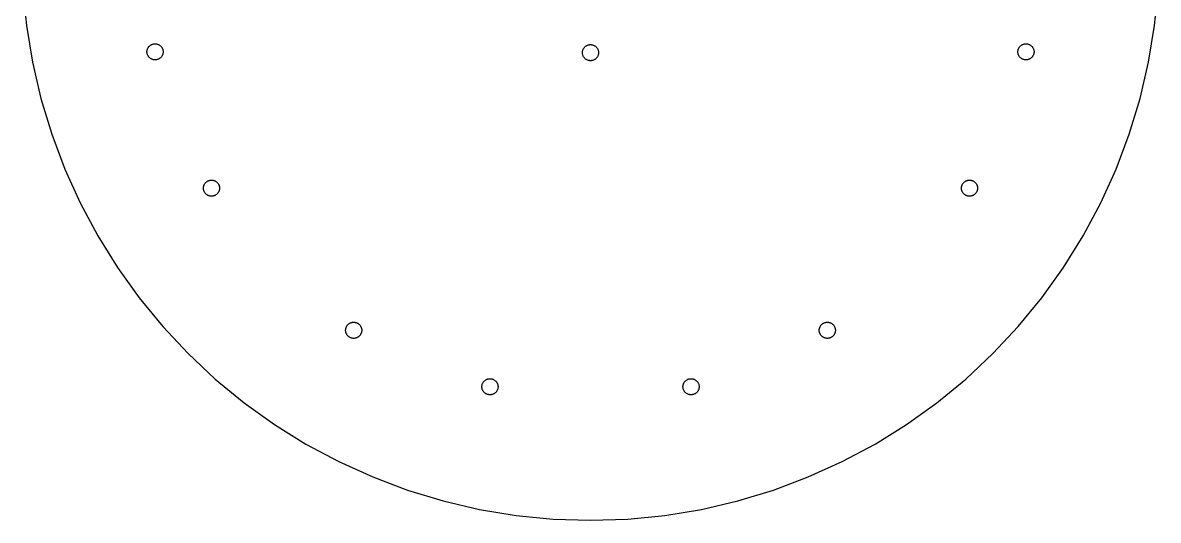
# Model space of a CAD drawing. Header units: metres. Extents: x -124 to 123, y -124 to 124.
# Drawn here: x -123.2 to 123.2, y -123.5 to -15.5 of the extents above; entities that cross this region are included whole.
import ezdxf

# ---------------------------------------------------------------- set-up
doc = ezdxf.new("R2010")
doc.units = ezdxf.units.M

msp = doc.modelspace()

# ---------------------------------------------------------------- linework, layer by layer
for p, q in [((-123.236, -8.07729), (-122.443, -16.12)), ((122.443, -16.12), (123.236, -8.07729)), ((-122.443, -16.12), (-121.127, -24.0936)), ((121.127, -24.0936), (122.443, -16.12)), ((-96.2639, -21.8203), (-96.2601, -21.7058)), ((-96.2601, -21.9347), (-96.2639, -21.8203)), ((-96.2601, -21.7058), (-96.2489, -21.5918)), ((-96.2489, -22.0487), (-96.2601, -21.9347)), ((-96.2489, -21.5918), (-96.2303, -21.4788)), ((-96.2303, -22.1617), (-96.2489, -22.0487)), ((-96.2303, -21.4788), (-96.2043, -21.3673)), ((-96.2043, -22.2732), (-96.2303, -22.1617)), ((-96.2043, -21.3673), (-96.171, -21.2577)), ((-96.171, -21.2577), (-96.1307, -21.1505)), ((-96.1307, -21.1505), (-96.0834, -21.0462)), ((-96.0834, -21.0462), (-96.0294, -20.9453)), ((-96.0294, -20.9453), (-95.969, -20.848)), ((-95.969, -20.848), (-95.9023, -20.7549)), ((-95.9023, -20.7549), (-95.8296, -20.6664)), ((-95.8296, -20.6664), (-95.7513, -20.5828)), ((-95.7513, -20.5828), (-95.6677, -20.5045)), ((-95.6677, -20.5045), (-95.5792, -20.4319)), ((-95.5792, -20.4319), (-95.4861, -20.3652)), ((-95.4861, -20.3652), (-95.3889, -20.3047)), ((-95.3889, -20.3047), (-95.2879, -20.2507)), ((-95.2879, -20.2507), (-95.1836, -20.2035)), ((-95.1836, -20.2035), (-95.0764, -20.1631)), ((-95.0764, -20.1631), (-94.9668, -20.1299)), ((-94.9668, -20.1299), (-94.8553, -20.1039)), ((-94.8553, -20.1039), (-94.7423, -20.0852)), ((-94.7423, -20.0852), (-94.6283, -20.074)), ((-94.6283, -20.074), (-94.5139, -20.0703)), ((-94.5139, -20.0703), (-94.3994, -20.074)), ((-94.3994, -20.074), (-94.2855, -20.0852)), ((-94.2855, -20.0852), (-94.1725, -20.1039)), ((-94.1725, -20.1039), (-94.061, -20.1299)), ((-94.061, -20.1299), (-93.9514, -20.1631)), ((-93.9514, -20.1631), (-93.8442, -20.2035)), ((-93.8442, -20.2035), (-93.7399, -20.2507)), ((-93.7399, -20.2507), (-93.6389, -20.3047)), ((-93.6389, -20.3047), (-93.5416, -20.3652)), ((-93.5416, -20.3652), (-93.4486, -20.4319)), ((-93.4486, -20.4319), (-93.36, -20.5045)), ((-93.36, -20.5045), (-93.2765, -20.5828)), ((-93.2765, -20.5828), (-93.1982, -20.6664)), ((-93.1982, -20.6664), (-93.1255, -20.7549)), ((-93.1255, -20.7549), (-93.0588, -20.848)), ((-93.0588, -20.848), (-92.9983, -20.9453)), ((-92.9983, -20.9453), (-92.9444, -21.0462)), ((-92.9444, -21.0462), (-92.8971, -21.1505)), ((-92.8971, -21.1505), (-92.8568, -21.2577)), ((-92.8568, -21.2577), (-92.8235, -21.3673)), ((-92.8235, -21.3673), (-92.7975, -21.4788)), ((-92.7975, -22.1617), (-92.8235, -22.2732)), ((-92.7975, -21.4788), (-92.7789, -21.5918)), ((-92.7789, -22.0487), (-92.7975, -22.1617)), ((-92.7789, -21.5918), (-92.7676, -21.7058)), ((-92.7676, -21.9347), (-92.7789, -22.0487)), ((-92.7676, -21.7058), (-92.7639, -21.8203)), ((-92.7639, -21.8203), (-92.7676, -21.9347)), ((-1.75, -22), (-1.74625, -21.8855)), ((-1.74625, -22.1144), (-1.75, -22)), ((-1.74625, -21.8855), (-1.73502, -21.7716)), ((-1.73502, -22.2284), (-1.74625, -22.1144)), ((-1.73502, -21.7716), (-1.71637, -21.6586)), ((-1.71637, -21.6586), (-1.69037, -21.5471)), ((-1.69037, -21.5471), (-1.65712, -21.4375)), ((-1.65712, -21.4375), (-1.61678, -21.3303)), ((-1.61678, -21.3303), (-1.56952, -21.226)), ((-1.56952, -21.226), (-1.51553, -21.125)), ((-1.51553, -21.125), (-1.45506, -21.0277)), ((-1.45506, -21.0277), (-1.38837, -20.9347)), ((-1.38837, -20.9347), (-1.31572, -20.8461)), ((-1.31572, -20.8461), (-1.23743, -20.7626)), ((-1.23743, -20.7626), (-1.15385, -20.6843)), ((-1.15385, -20.6843), (-1.06532, -20.6116)), ((-1.06532, -20.6116), (-0.972244, -20.5449)), ((-0.972244, -20.5449), (-0.875, -20.4845)), ((-0.875, -20.4845), (-0.774002, -20.4305)), ((-0.774002, -20.4305), (-0.669693, -20.3832)), ((-0.669693, -20.3832), (-0.562515, -20.3429)), ((-0.562515, -20.3429), (-0.452927, -20.3096)), ((-0.452927, -20.3096), (-0.3414, -20.2836)), ((-0.3414, -20.2836), (-0.228409, -20.265)), ((-0.228409, -20.265), (-0.114441, -20.2537)), ((-0.114441, -20.2537), (0, -20.25)), ((0, -20.25), (0.114441, -20.2537)), ((0.114441, -20.2537), (0.228409, -20.265)), ((0.228409, -20.265), (0.3414, -20.2836)), ((0.3414, -20.2836), (0.452927, -20.3096)), ((0.452927, -20.3096), (0.562515, -20.3429)), ((0.562515, -20.3429), (0.669693, -20.3832)), ((0.669693, -20.3832), (0.774002, -20.4305)), ((0.774002, -20.4305), (0.875, -20.4845)), ((0.875, -20.4845), (0.972244, -20.5449)), ((0.972244, -20.5449), (1.06532, -20.6116)), ((1.06532, -20.6116), (1.15385, -20.6843)), ((1.15385, -20.6843), (1.23743, -20.7626)), ((1.23743, -20.7626), (1.31572, -20.8461)), ((1.31572, -20.8461), (1.38837, -20.9347)), ((1.38837, -20.9347), (1.45506, -21.0277)), ((1.45506, -21.0277), (1.51553, -21.125)), ((1.51553, -21.125), (1.56952, -21.226)), ((1.56952, -21.226), (1.61678, -21.3303)), ((1.61678, -21.3303), (1.65712, -21.4375)), ((1.65712, -21.4375), (1.69037, -21.5471)), ((1.69037, -21.5471), (1.71637, -21.6586)), ((1.71637, -21.6586), (1.73502, -21.7716)), ((1.73502, -21.7716), (1.74625, -21.8855)), ((1.74625, -22.1144), (1.73502, -22.2284)), ((1.74625, -21.8855), (1.75, -22)), ((1.75, -22), (1.74625, -22.1144)), ((92.7639, -21.8203), (92.7676, -21.7058)), ((92.7676, -21.9347), (92.7639, -21.8203)), ((92.7676, -21.7058), (92.7789, -21.5918)), ((92.7789, -22.0487), (92.7676, -21.9347)), ((92.7789, -21.5918), (92.7975, -21.4788)), ((92.7975, -22.1617), (92.7789, -22.0487)), ((92.7975, -21.4788), (92.8235, -21.3673)), ((92.8235, -22.2732), (92.7975, -22.1617)), ((92.8235, -21.3673), (92.8568, -21.2577)), ((92.8568, -21.2577), (92.8971, -21.1505)), ((92.8971, -21.1505), (92.9444, -21.0462)), ((92.9444, -21.0462), (92.9983, -20.9453)), ((92.9983, -20.9453), (93.0588, -20.848)), ((93.0588, -20.848), (93.1255, -20.7549)), ((93.1255, -20.7549), (93.1982, -20.6664)), ((93.1982, -20.6664), (93.2765, -20.5828)), ((93.2765, -20.5828), (93.36, -20.5045)), ((93.36, -20.5045), (93.4486, -20.4319)), ((93.4486, -20.4319), (93.5416, -20.3652)), ((93.5416, -20.3652), (93.6389, -20.3047)), ((93.6389, -20.3047), (93.7399, -20.2507)), ((93.7399, -20.2507), (93.8442, -20.2035)), ((93.8442, -20.2035), (93.9514, -20.1631)), ((93.9514, -20.1631), (94.061, -20.1299)), ((94.061, -20.1299), (94.1725, -20.1039)), ((94.1725, -20.1039), (94.2855, -20.0852)), ((94.2855, -20.0852), (94.3994, -20.074)), ((94.3994, -20.074), (94.5139, -20.0703)), ((94.5139, -20.0703), (94.6283, -20.074)), ((94.6283, -20.074), (94.7423, -20.0852)), ((94.7423, -20.0852), (94.8553, -20.1039)), ((94.8553, -20.1039), (94.9668, -20.1299)), ((94.9668, -20.1299), (95.0764, -20.1631)), ((95.0764, -20.1631), (95.1836, -20.2035)), ((95.1836, -20.2035), (95.2879, -20.2507)), ((95.2879, -20.2507), (95.3889, -20.3047)), ((95.3889, -20.3047), (95.4861, -20.3652)), ((95.4861, -20.3652), (95.5792, -20.4319)), ((95.5792, -20.4319), (95.6677, -20.5045)), ((95.6677, -20.5045), (95.7513, -20.5828)), ((95.7513, -20.5828), (95.8296, -20.6664)), ((95.8296, -20.6664), (95.9023, -20.7549)), ((95.9023, -20.7549), (95.969, -20.848)), ((95.969, -20.848), (96.0294, -20.9453)), ((96.0294, -20.9453), (96.0834, -21.0462)), ((96.0834, -21.0462), (96.1307, -21.1505)), ((96.1307, -21.1505), (96.171, -21.2577)), ((96.171, -21.2577), (96.2043, -21.3673)), ((96.2043, -21.3673), (96.2303, -21.4788)), ((96.2303, -22.1617), (96.2043, -22.2732)), ((96.2303, -21.4788), (96.2489, -21.5918)), ((96.2489, -22.0487), (96.2303, -22.1617)), ((96.2489, -21.5918), (96.2601, -21.7058)), ((96.2601, -21.9347), (96.2489, -22.0487)), ((96.2601, -21.7058), (96.2639, -21.8203)), ((96.2639, -21.8203), (96.2601, -21.9347)), ((-121.127, -24.0936), (-119.292, -31.9641)), ((-96.171, -22.3828), (-96.2043, -22.2732)), ((-96.1307, -22.4899), (-96.171, -22.3828)), ((-96.0834, -22.5943), (-96.1307, -22.4899)), ((-96.0294, -22.6953), (-96.0834, -22.5943)), ((-95.969, -22.7925), (-96.0294, -22.6953)), ((-95.9023, -22.8856), (-95.969, -22.7925)), ((-95.8296, -22.9741), (-95.9023, -22.8856)), ((-95.7513, -23.0577), (-95.8296, -22.9741)), ((-95.6677, -23.136), (-95.7513, -23.0577)), ((-95.5792, -23.2086), (-95.6677, -23.136)), ((-95.4861, -23.2753), (-95.5792, -23.2086)), ((-95.3889, -23.3358), (-95.4861, -23.2753)), ((-95.2879, -23.3898), (-95.3889, -23.3358)), ((-95.1836, -23.437), (-95.2879, -23.3898)), ((-95.0764, -23.4774), (-95.1836, -23.437)), ((-94.9668, -23.5106), (-95.0764, -23.4774)), ((-94.8553, -23.5366), (-94.9668, -23.5106)), ((-94.7423, -23.5553), (-94.8553, -23.5366)), ((-94.6283, -23.5665), (-94.7423, -23.5553)), ((-94.5139, -23.5703), (-94.6283, -23.5665)), ((-94.3994, -23.5665), (-94.5139, -23.5703)), ((-94.2855, -23.5553), (-94.3994, -23.5665)), ((-94.1725, -23.5366), (-94.2855, -23.5553)), ((-94.061, -23.5106), (-94.1725, -23.5366)), ((-93.9514, -23.4774), (-94.061, -23.5106)), ((-93.8442, -23.437), (-93.9514, -23.4774)), ((-93.7399, -23.3898), (-93.8442, -23.437)), ((-93.6389, -23.3358), (-93.7399, -23.3898)), ((-93.5416, -23.2753), (-93.6389, -23.3358)), ((-93.4486, -23.2086), (-93.5416, -23.2753)), ((-93.36, -23.136), (-93.4486, -23.2086)), ((-93.2765, -23.0577), (-93.36, -23.136)), ((-93.1982, -22.9741), (-93.2765, -23.0577)), ((-93.1255, -22.8856), (-93.1982, -22.9741)), ((-93.0588, -22.7925), (-93.1255, -22.8856)), ((-92.9983, -22.6953), (-93.0588, -22.7925)), ((-92.9444, -22.5943), (-92.9983, -22.6953)), ((-92.8971, -22.4899), (-92.9444, -22.5943)), ((-92.8568, -22.3828), (-92.8971, -22.4899)), ((-92.8235, -22.2732), (-92.8568, -22.3828)), ((-1.71637, -22.3414), (-1.73502, -22.2284)), ((-1.69037, -22.4529), (-1.71637, -22.3414)), ((-1.65712, -22.5625), (-1.69037, -22.4529)), ((-1.61678, -22.6697), (-1.65712, -22.5625)), ((-1.56952, -22.774), (-1.61678, -22.6697)), ((-1.51553, -22.875), (-1.56952, -22.774)), ((-1.45506, -22.9722), (-1.51553, -22.875)), ((-1.38837, -23.0653), (-1.45506, -22.9722)), ((-1.31572, -23.1539), (-1.38837, -23.0653)), ((-1.23743, -23.2374), (-1.31572, -23.1539)), ((-1.15385, -23.3157), (-1.23743, -23.2374)), ((-1.06532, -23.3884), (-1.15385, -23.3157)), ((-0.972244, -23.4551), (-1.06532, -23.3884)), ((-0.875, -23.5155), (-0.972244, -23.4551)), ((-0.774002, -23.5695), (-0.875, -23.5155)), ((-0.669693, -23.6168), (-0.774002, -23.5695)), ((-0.562515, -23.6571), (-0.669693, -23.6168)), ((-0.452927, -23.6904), (-0.562515, -23.6571)), ((-0.3414, -23.7164), (-0.452927, -23.6904)), ((-0.228409, -23.735), (-0.3414, -23.7164)), ((-0.114441, -23.7462), (-0.228409, -23.735)), ((0, -23.75), (-0.114441, -23.7462)), ((0.114441, -23.7462), (0, -23.75)), ((0.228409, -23.735), (0.114441, -23.7462)), ((0.3414, -23.7164), (0.228409, -23.735)), ((0.452927, -23.6904), (0.3414, -23.7164)), ((0.562515, -23.6571), (0.452927, -23.6904)), ((0.669693, -23.6168), (0.562515, -23.6571)), ((0.774002, -23.5695), (0.669693, -23.6168)), ((0.875, -23.5155), (0.774002, -23.5695)), ((0.972244, -23.4551), (0.875, -23.5155)), ((1.06532, -23.3884), (0.972244, -23.4551)), ((1.15385, -23.3157), (1.06532, -23.3884)), ((1.23743, -23.2374), (1.15385, -23.3157)), ((1.31572, -23.1539), (1.23743, -23.2374)), ((1.38837, -23.0653), (1.31572, -23.1539)), ((1.45506, -22.9722), (1.38837, -23.0653)), ((1.51553, -22.875), (1.45506, -22.9722)), ((1.56952, -22.774), (1.51553, -22.875)), ((1.61678, -22.6697), (1.56952, -22.774)), ((1.65712, -22.5625), (1.61678, -22.6697)), ((1.69037, -22.4529), (1.65712, -22.5625)), ((1.71637, -22.3414), (1.69037, -22.4529)), ((1.73502, -22.2284), (1.71637, -22.3414)), ((92.8568, -22.3828), (92.8235, -22.2732)), ((92.8971, -22.4899), (92.8568, -22.3828)), ((92.9444, -22.5943), (92.8971, -22.4899)), ((92.9983, -22.6953), (92.9444, -22.5943)), ((93.0588, -22.7925), (92.9983, -22.6953)), ((93.1255, -22.8856), (93.0588, -22.7925)), ((93.1982, -22.9741), (93.1255, -22.8856)), ((93.2765, -23.0577), (93.1982, -22.9741)), ((93.36, -23.136), (93.2765, -23.0577)), ((93.4486, -23.2086), (93.36, -23.136)), ((93.5416, -23.2753), (93.4486, -23.2086)), ((93.6389, -23.3358), (93.5416, -23.2753)), ((93.7399, -23.3898), (93.6389, -23.3358)), ((93.8442, -23.437), (93.7399, -23.3898)), ((93.9514, -23.4774), (93.8442, -23.437)), ((94.061, -23.5106), (93.9514, -23.4774)), ((94.1725, -23.5366), (94.061, -23.5106)), ((94.2855, -23.5553), (94.1725, -23.5366)), ((94.3994, -23.5665), (94.2855, -23.5553)), ((94.5139, -23.5703), (94.3994, -23.5665)), ((94.6283, -23.5665), (94.5139, -23.5703)), ((94.7423, -23.5553), (94.6283, -23.5665)), ((94.8553, -23.5366), (94.7423, -23.5553)), ((94.9668, -23.5106), (94.8553, -23.5366)), ((95.0764, -23.4774), (94.9668, -23.5106)), ((95.1836, -23.437), (95.0764, -23.4774)), ((95.2879, -23.3898), (95.1836, -23.437)), ((95.3889, -23.3358), (95.2879, -23.3898)), ((95.4861, -23.2753), (95.3889, -23.3358)), ((95.5792, -23.2086), (95.4861, -23.2753)), ((95.6677, -23.136), (95.5792, -23.2086)), ((95.7513, -23.0577), (95.6677, -23.136)), ((95.8296, -22.9741), (95.7513, -23.0577)), ((95.9023, -22.8856), (95.8296, -22.9741)), ((95.969, -22.7925), (95.9023, -22.8856)), ((96.0294, -22.6953), (95.969, -22.7925)), ((96.0834, -22.5943), (96.0294, -22.6953)), ((96.1307, -22.4899), (96.0834, -22.5943)), ((96.171, -22.3828), (96.1307, -22.4899)), ((96.2043, -22.2732), (96.171, -22.3828)), ((119.292, -31.9641), (121.127, -24.0936)), ((-119.292, -31.9641), (-116.946, -39.6978)), ((116.946, -39.6978), (119.292, -31.9641)), ((-116.946, -39.6978), (-114.099, -47.2614)), ((114.099, -47.2614), (116.946, -39.6978)), ((-114.099, -47.2614), (-110.764, -54.6227)), ((110.764, -54.6227), (114.099, -47.2614)), ((-84.0107, -51.4022), (-84.0069, -51.2877)), ((-84.0069, -51.5166), (-84.0107, -51.4022)), ((-84.0069, -51.2877), (-83.9957, -51.1737)), ((-83.9957, -51.6306), (-84.0069, -51.5166)), ((-83.9957, -51.1737), (-83.977, -51.0608)), ((-83.977, -51.7436), (-83.9957, -51.6306)), ((-83.977, -51.0608), (-83.951, -50.9492)), ((-83.951, -51.8551), (-83.977, -51.7436)), ((-83.951, -50.9492), (-83.9178, -50.8396)), ((-83.9178, -50.8396), (-83.8774, -50.7325)), ((-83.8774, -50.7325), (-83.8302, -50.6282)), ((-83.8302, -50.6282), (-83.7762, -50.5272)), ((-83.7762, -50.5272), (-83.7157, -50.4299)), ((-83.7157, -50.4299), (-83.649, -50.3368)), ((-83.649, -50.3368), (-83.5764, -50.2483)), ((-83.5764, -50.2483), (-83.4981, -50.1647)), ((-83.4981, -50.1647), (-83.4145, -50.0864)), ((-83.4145, -50.0864), (-83.326, -50.0138)), ((-83.326, -50.0138), (-83.2329, -49.9471)), ((-83.2329, -49.9471), (-83.1357, -49.8866)), ((-83.1357, -49.8866), (-83.0347, -49.8326)), ((-83.0347, -49.8326), (-82.9304, -49.7854)), ((-82.9304, -49.7854), (-82.8232, -49.745)), ((-82.8232, -49.745), (-82.7136, -49.7118)), ((-82.7136, -49.7118), (-82.6021, -49.6858)), ((-82.6021, -49.6858), (-82.4891, -49.6671)), ((-82.4891, -49.6671), (-82.3751, -49.6559)), ((-82.3751, -49.6559), (-82.2607, -49.6522)), ((-82.2607, -49.6522), (-82.1462, -49.6559)), ((-82.1462, -49.6559), (-82.0322, -49.6671)), ((-82.0322, -49.6671), (-81.9193, -49.6858)), ((-81.9193, -49.6858), (-81.8077, -49.7118)), ((-81.8077, -49.7118), (-81.6981, -49.745)), ((-81.6981, -49.745), (-81.591, -49.7854)), ((-81.591, -49.7854), (-81.4866, -49.8326)), ((-81.4866, -49.8326), (-81.3857, -49.8866)), ((-81.3857, -49.8866), (-81.2884, -49.9471)), ((-81.2884, -49.9471), (-81.1953, -50.0138)), ((-81.1953, -50.0138), (-81.1068, -50.0864)), ((-81.1068, -50.0864), (-81.0232, -50.1647)), ((-81.0232, -50.1647), (-80.9449, -50.2483)), ((-80.9449, -50.2483), (-80.8723, -50.3368)), ((-80.8723, -50.3368), (-80.8056, -50.4299)), ((-80.8056, -50.4299), (-80.7451, -50.5272)), ((-80.7451, -50.5272), (-80.6911, -50.6282)), ((-80.6911, -50.6282), (-80.6439, -50.7325)), ((-80.6439, -50.7325), (-80.6035, -50.8396)), ((-80.6035, -50.8396), (-80.5703, -50.9492)), ((-80.5703, -50.9492), (-80.5443, -51.0608)), ((-80.5443, -51.7436), (-80.5703, -51.8551)), ((-80.5443, -51.0608), (-80.5256, -51.1737)), ((-80.5256, -51.6306), (-80.5443, -51.7436)), ((-80.5256, -51.1737), (-80.5144, -51.2877)), ((-80.5144, -51.5166), (-80.5256, -51.6306)), ((-80.5144, -51.2877), (-80.5107, -51.4022)), ((-80.5107, -51.4022), (-80.5144, -51.5166)), ((80.5107, -51.4022), (80.5144, -51.2877)), ((80.5144, -51.5166), (80.5107, -51.4022)), ((80.5144, -51.2877), (80.5256, -51.1737)), ((80.5256, -51.6306), (80.5144, -51.5166)), ((80.5256, -51.1737), (80.5443, -51.0608)), ((80.5443, -51.7436), (80.5256, -51.6306)), ((80.5443, -51.0608), (80.5703, -50.9492)), ((80.5703, -51.8551), (80.5443, -51.7436)), ((80.5703, -50.9492), (80.6035, -50.8396)), ((80.6035, -50.8396), (80.6439, -50.7325)), ((80.6439, -50.7325), (80.6911, -50.6282)), ((80.6911, -50.6282), (80.7451, -50.5272)), ((80.7451, -50.5272), (80.8056, -50.4299)), ((80.8056, -50.4299), (80.8723, -50.3368)), ((80.8723, -50.3368), (80.9449, -50.2483)), ((80.9449, -50.2483), (81.0232, -50.1647)), ((81.0232, -50.1647), (81.1068, -50.0864)), ((81.1068, -50.0864), (81.1953, -50.0138)), ((81.1953, -50.0138), (81.2884, -49.9471)), ((81.2884, -49.9471), (81.3857, -49.8866)), ((81.3857, -49.8866), (81.4866, -49.8326)), ((81.4866, -49.8326), (81.591, -49.7854)), ((81.591, -49.7854), (81.6981, -49.745)), ((81.6981, -49.745), (81.8077, -49.7118)), ((81.8077, -49.7118), (81.9193, -49.6858)), ((81.9193, -49.6858), (82.0322, -49.6671)), ((82.0322, -49.6671), (82.1462, -49.6559)), ((82.1462, -49.6559), (82.2607, -49.6522)), ((82.2607, -49.6522), (82.3751, -49.6559)), ((82.3751, -49.6559), (82.4891, -49.6671)), ((82.4891, -49.6671), (82.6021, -49.6858)), ((82.6021, -49.6858), (82.7136, -49.7118)), ((82.7136, -49.7118), (82.8232, -49.745)), ((82.8232, -49.745), (82.9304, -49.7854)), ((82.9304, -49.7854), (83.0347, -49.8326)), ((83.0347, -49.8326), (83.1357, -49.8866)), ((83.1357, -49.8866), (83.2329, -49.9471)), ((83.2329, -49.9471), (83.326, -50.0138)), ((83.326, -50.0138), (83.4145, -50.0864)), ((83.4145, -50.0864), (83.4981, -50.1647)), ((83.4981, -50.1647), (83.5764, -50.2483)), ((83.5764, -50.2483), (83.649, -50.3368)), ((83.649, -50.3368), (83.7157, -50.4299)), ((83.7157, -50.4299), (83.7762, -50.5272)), ((83.7762, -50.5272), (83.8302, -50.6282)), ((83.8302, -50.6282), (83.8774, -50.7325)), ((83.8774, -50.7325), (83.9178, -50.8396)), ((83.9178, -50.8396), (83.951, -50.9492)), ((83.951, -50.9492), (83.977, -51.0608)), ((83.977, -51.7436), (83.951, -51.8551)), ((83.977, -51.0608), (83.9957, -51.1737)), ((83.9957, -51.6306), (83.977, -51.7436)), ((83.9957, -51.1737), (84.0069, -51.2877)), ((84.0069, -51.5166), (83.9957, -51.6306)), ((84.0069, -51.2877), (84.0107, -51.4022)), ((84.0107, -51.4022), (84.0069, -51.5166)), ((-83.9178, -51.9647), (-83.951, -51.8551)), ((-83.8774, -52.0719), (-83.9178, -51.9647)), ((-83.8302, -52.1762), (-83.8774, -52.0719)), ((-83.7762, -52.2772), (-83.8302, -52.1762)), ((-83.7157, -52.3744), (-83.7762, -52.2772)), ((-83.649, -52.4675), (-83.7157, -52.3744)), ((-83.5764, -52.556), (-83.649, -52.4675)), ((-83.4981, -52.6396), (-83.5764, -52.556)), ((-83.4145, -52.7179), (-83.4981, -52.6396)), ((-83.326, -52.7905), (-83.4145, -52.7179)), ((-83.2329, -52.8572), (-83.326, -52.7905)), ((-83.1357, -52.9177), (-83.2329, -52.8572)), ((-83.0347, -52.9717), (-83.1357, -52.9177)), ((-82.9304, -53.019), (-83.0347, -52.9717)), ((-82.8232, -53.0593), (-82.9304, -53.019)), ((-82.7136, -53.0925), (-82.8232, -53.0593)), ((-82.6021, -53.1185), (-82.7136, -53.0925)), ((-82.4891, -53.1372), (-82.6021, -53.1185)), ((-82.3751, -53.1484), (-82.4891, -53.1372)), ((-82.2607, -53.1522), (-82.3751, -53.1484)), ((-82.1462, -53.1484), (-82.2607, -53.1522)), ((-82.0322, -53.1372), (-82.1462, -53.1484)), ((-81.9193, -53.1185), (-82.0322, -53.1372)), ((-81.8077, -53.0925), (-81.9193, -53.1185)), ((-81.6981, -53.0593), (-81.8077, -53.0925)), ((-81.591, -53.019), (-81.6981, -53.0593)), ((-81.4866, -52.9717), (-81.591, -53.019)), ((-81.3857, -52.9177), (-81.4866, -52.9717)), ((-81.2884, -52.8572), (-81.3857, -52.9177)), ((-81.1953, -52.7905), (-81.2884, -52.8572)), ((-81.1068, -52.7179), (-81.1953, -52.7905)), ((-81.0232, -52.6396), (-81.1068, -52.7179)), ((-80.9449, -52.556), (-81.0232, -52.6396)), ((-80.8723, -52.4675), (-80.9449, -52.556)), ((-80.8056, -52.3744), (-80.8723, -52.4675)), ((-80.7451, -52.2772), (-80.8056, -52.3744)), ((-80.6911, -52.1762), (-80.7451, -52.2772)), ((-80.6439, -52.0719), (-80.6911, -52.1762)), ((-80.6035, -51.9647), (-80.6439, -52.0719)), ((-80.5703, -51.8551), (-80.6035, -51.9647)), ((80.6035, -51.9647), (80.5703, -51.8551)), ((80.6439, -52.0719), (80.6035, -51.9647)), ((80.6911, -52.1762), (80.6439, -52.0719)), ((80.7451, -52.2772), (80.6911, -52.1762)), ((80.8056, -52.3744), (80.7451, -52.2772)), ((80.8723, -52.4675), (80.8056, -52.3744)), ((80.9449, -52.556), (80.8723, -52.4675)), ((81.0232, -52.6396), (80.9449, -52.556)), ((81.1068, -52.7179), (81.0232, -52.6396)), ((81.1953, -52.7905), (81.1068, -52.7179)), ((81.2884, -52.8572), (81.1953, -52.7905)), ((81.3857, -52.9177), (81.2884, -52.8572)), ((81.4866, -52.9717), (81.3857, -52.9177)), ((81.591, -53.019), (81.4866, -52.9717)), ((81.6981, -53.0593), (81.591, -53.019)), ((81.8077, -53.0925), (81.6981, -53.0593)), ((81.9193, -53.1185), (81.8077, -53.0925)), ((82.0322, -53.1372), (81.9193, -53.1185)), ((82.1462, -53.1484), (82.0322, -53.1372)), ((82.2607, -53.1522), (82.1462, -53.1484)), ((82.3751, -53.1484), (82.2607, -53.1522)), ((82.4891, -53.1372), (82.3751, -53.1484)), ((82.6021, -53.1185), (82.4891, -53.1372)), ((82.7136, -53.0925), (82.6021, -53.1185)), ((82.8232, -53.0593), (82.7136, -53.0925)), ((82.9304, -53.019), (82.8232, -53.0593)), ((83.0347, -52.9717), (82.9304, -53.019)), ((83.1357, -52.9177), (83.0347, -52.9717)), ((83.2329, -52.8572), (83.1357, -52.9177)), ((83.326, -52.7905), (83.2329, -52.8572)), ((83.4145, -52.7179), (83.326, -52.7905)), ((83.4981, -52.6396), (83.4145, -52.7179)), ((83.5764, -52.556), (83.4981, -52.6396)), ((83.649, -52.4675), (83.5764, -52.556)), ((83.7157, -52.3744), (83.649, -52.4675)), ((83.7762, -52.2772), (83.7157, -52.3744)), ((83.8302, -52.1762), (83.7762, -52.2772)), ((83.8774, -52.0719), (83.8302, -52.1762)), ((83.9178, -51.9647), (83.8774, -52.0719)), ((83.951, -51.8551), (83.9178, -51.9647)), ((-110.764, -54.6227), (-106.954, -61.75)), ((106.954, -61.75), (110.764, -54.6227)), ((-106.954, -61.75), (-102.686, -68.6129)), ((102.686, -68.6129), (106.954, -61.75)), ((-102.686, -68.6129), (-97.9791, -75.182)), ((97.9791, -75.182), (102.686, -68.6129)), ((-97.9791, -75.182), (-92.8522, -81.4292)), ((92.8522, -81.4292), (97.9791, -75.182)), ((-52.9177, -81.3857), (-52.8572, -81.2884)), ((-52.8572, -81.2884), (-52.7905, -81.1953)), ((-52.7905, -81.1953), (-52.7179, -81.1068)), ((-52.7179, -81.1068), (-52.6396, -81.0232)), ((-52.6396, -81.0232), (-52.556, -80.9449)), ((-52.556, -80.9449), (-52.4675, -80.8723)), ((-52.4675, -80.8723), (-52.3744, -80.8056)), ((-52.3744, -80.8056), (-52.2772, -80.7451)), ((-52.2772, -80.7451), (-52.1762, -80.6911)), ((-52.1762, -80.6911), (-52.0719, -80.6439)), ((-52.0719, -80.6439), (-51.9647, -80.6035)), ((-51.9647, -80.6035), (-51.8551, -80.5703)), ((-51.8551, -80.5703), (-51.7436, -80.5443)), ((-51.7436, -80.5443), (-51.6306, -80.5256)), ((-51.6306, -80.5256), (-51.5166, -80.5144)), ((-51.5166, -80.5144), (-51.4022, -80.5107)), ((-51.4022, -80.5107), (-51.2877, -80.5144)), ((-51.2877, -80.5144), (-51.1737, -80.5256)), ((-51.1737, -80.5256), (-51.0608, -80.5443)), ((-51.0608, -80.5443), (-50.9492, -80.5703)), ((-50.9492, -80.5703), (-50.8396, -80.6035)), ((-50.8396, -80.6035), (-50.7325, -80.6439)), ((-50.7325, -80.6439), (-50.6282, -80.6911)), ((-50.6282, -80.6911), (-50.5272, -80.7451)), ((-50.5272, -80.7451), (-50.4299, -80.8056)), ((-50.4299, -80.8056), (-50.3368, -80.8723)), ((-50.3368, -80.8723), (-50.2483, -80.9449)), ((-50.2483, -80.9449), (-50.1647, -81.0232)), ((-50.1647, -81.0232), (-50.0864, -81.1068)), ((-50.0864, -81.1068), (-50.0138, -81.1953)), ((-50.0138, -81.1953), (-49.9471, -81.2884)), ((-49.9471, -81.2884), (-49.8866, -81.3857)), ((49.8866, -81.3857), (49.9471, -81.2884)), ((49.9471, -81.2884), (50.0138, -81.1953)), ((50.0138, -81.1953), (50.0864, -81.1068)), ((50.0864, -81.1068), (50.1647, -81.0232)), ((50.1647, -81.0232), (50.2483, -80.9449)), ((50.2483, -80.9449), (50.3368, -80.8723)), ((50.3368, -80.8723), (50.4299, -80.8056)), ((50.4299, -80.8056), (50.5272, -80.7451)), ((50.5272, -80.7451), (50.6282, -80.6911)), ((50.6282, -80.6911), (50.7325, -80.6439)), ((50.7325, -80.6439), (50.8396, -80.6035)), ((50.8396, -80.6035), (50.9492, -80.5703)), ((50.9492, -80.5703), (51.0608, -80.5443)), ((51.0608, -80.5443), (51.1737, -80.5256)), ((51.1737, -80.5256), (51.2877, -80.5144)), ((51.2877, -80.5144), (51.4022, -80.5107)), ((51.4022, -80.5107), (51.5166, -80.5144)), ((51.5166, -80.5144), (51.6306, -80.5256)), ((51.6306, -80.5256), (51.7436, -80.5443)), ((51.7436, -80.5443), (51.8551, -80.5703)), ((51.8551, -80.5703), (51.9647, -80.6035)), ((51.9647, -80.6035), (52.0719, -80.6439)), ((52.0719, -80.6439), (52.1762, -80.6911)), ((52.1762, -80.6911), (52.2772, -80.7451)), ((52.2772, -80.7451), (52.3744, -80.8056)), ((52.3744, -80.8056), (52.4675, -80.8723)), ((52.4675, -80.8723), (52.556, -80.9449)), ((52.556, -80.9449), (52.6396, -81.0232)), ((52.6396, -81.0232), (52.7179, -81.1068)), ((52.7179, -81.1068), (52.7905, -81.1953)), ((52.7905, -81.1953), (52.8572, -81.2884)), ((52.8572, -81.2884), (52.9177, -81.3857)), ((-92.8522, -81.4292), (-87.3277, -87.3277)), ((-53.1522, -82.2607), (-53.1484, -82.1462)), ((-53.1484, -82.3751), (-53.1522, -82.2607)), ((-53.1484, -82.1462), (-53.1372, -82.0322)), ((-53.1372, -82.4891), (-53.1484, -82.3751)), ((-53.1372, -82.0322), (-53.1185, -81.9193)), ((-53.1185, -82.6021), (-53.1372, -82.4891)), ((-53.1185, -81.9193), (-53.0925, -81.8077)), ((-53.0925, -82.7136), (-53.1185, -82.6021)), ((-53.0925, -81.8077), (-53.0593, -81.6981)), ((-53.0593, -82.8232), (-53.0925, -82.7136)), ((-53.0593, -81.6981), (-53.019, -81.591)), ((-53.019, -82.9304), (-53.0593, -82.8232)), ((-53.019, -81.591), (-52.9717, -81.4866)), ((-52.9717, -83.0347), (-53.019, -82.9304)), ((-52.9717, -81.4866), (-52.9177, -81.3857)), ((-52.9177, -83.1357), (-52.9717, -83.0347)), ((-52.8572, -83.2329), (-52.9177, -83.1357)), ((-52.7905, -83.326), (-52.8572, -83.2329)), ((-52.7179, -83.4145), (-52.7905, -83.326)), ((-52.6396, -83.4981), (-52.7179, -83.4145)), ((-52.556, -83.5764), (-52.6396, -83.4981)), ((-52.4675, -83.649), (-52.556, -83.5764)), ((-52.3744, -83.7157), (-52.4675, -83.649)), ((-52.2772, -83.7762), (-52.3744, -83.7157)), ((-52.1762, -83.8302), (-52.2772, -83.7762)), ((-50.5272, -83.7762), (-50.6282, -83.8302)), ((-50.4299, -83.7157), (-50.5272, -83.7762)), ((-50.3368, -83.649), (-50.4299, -83.7157)), ((-50.2483, -83.5764), (-50.3368, -83.649)), ((-50.1647, -83.4981), (-50.2483, -83.5764)), ((-50.0864, -83.4145), (-50.1647, -83.4981)), ((-50.0138, -83.326), (-50.0864, -83.4145)), ((-49.9471, -83.2329), (-50.0138, -83.326)), ((-49.8866, -83.1357), (-49.9471, -83.2329)), ((-49.8866, -81.3857), (-49.8326, -81.4866)), ((-49.8326, -83.0347), (-49.8866, -83.1357)), ((-49.8326, -81.4866), (-49.7854, -81.591)), ((-49.7854, -82.9304), (-49.8326, -83.0347)), ((-49.7854, -81.591), (-49.745, -81.6981)), ((-49.745, -82.8232), (-49.7854, -82.9304)), ((-49.745, -81.6981), (-49.7118, -81.8077)), ((-49.7118, -82.7136), (-49.745, -82.8232)), ((-49.7118, -81.8077), (-49.6858, -81.9193)), ((-49.6858, -82.6021), (-49.7118, -82.7136)), ((-49.6858, -81.9193), (-49.6671, -82.0322)), ((-49.6671, -82.4891), (-49.6858, -82.6021)), ((-49.6671, -82.0322), (-49.6559, -82.1462)), ((-49.6559, -82.3751), (-49.6671, -82.4891)), ((-49.6559, -82.1462), (-49.6522, -82.2607)), ((-49.6522, -82.2607), (-49.6559, -82.3751)), ((49.6522, -82.2607), (49.6559, -82.1462)), ((49.6559, -82.3751), (49.6522, -82.2607)), ((49.6559, -82.1462), (49.6671, -82.0322)), ((49.6671, -82.4891), (49.6559, -82.3751)), ((49.6671, -82.0322), (49.6858, -81.9193)), ((49.6858, -82.6021), (49.6671, -82.4891)), ((49.6858, -81.9193), (49.7118, -81.8077)), ((49.7118, -82.7136), (49.6858, -82.6021)), ((49.7118, -81.8077), (49.745, -81.6981)), ((49.745, -82.8232), (49.7118, -82.7136)), ((49.745, -81.6981), (49.7854, -81.591)), ((49.7854, -82.9304), (49.745, -82.8232)), ((49.7854, -81.591), (49.8326, -81.4866)), ((49.8326, -83.0347), (49.7854, -82.9304)), ((49.8326, -81.4866), (49.8866, -81.3857)), ((49.8866, -83.1357), (49.8326, -83.0347)), ((49.9471, -83.2329), (49.8866, -83.1357)), ((50.0138, -83.326), (49.9471, -83.2329)), ((50.0864, -83.4145), (50.0138, -83.326)), ((50.1647, -83.4981), (50.0864, -83.4145)), ((50.2483, -83.5764), (50.1647, -83.4981)), ((50.3368, -83.649), (50.2483, -83.5764)), ((50.4299, -83.7157), (50.3368, -83.649)), ((50.5272, -83.7762), (50.4299, -83.7157)), ((50.6282, -83.8302), (50.5272, -83.7762)), ((52.2772, -83.7762), (52.1762, -83.8302)), ((52.3744, -83.7157), (52.2772, -83.7762)), ((52.4675, -83.649), (52.3744, -83.7157)), ((52.556, -83.5764), (52.4675, -83.649)), ((52.6396, -83.4981), (52.556, -83.5764)), ((52.7179, -83.4145), (52.6396, -83.4981)), ((52.7905, -83.326), (52.7179, -83.4145)), ((52.8572, -83.2329), (52.7905, -83.326)), ((52.9177, -83.1357), (52.8572, -83.2329)), ((52.9177, -81.3857), (52.9717, -81.4866)), ((52.9717, -83.0347), (52.9177, -83.1357)), ((52.9717, -81.4866), (53.019, -81.591)), ((53.019, -82.9304), (52.9717, -83.0347)), ((53.019, -81.591), (53.0593, -81.6981)), ((53.0593, -82.8232), (53.019, -82.9304)), ((53.0593, -81.6981), (53.0925, -81.8077)), ((53.0925, -82.7136), (53.0593, -82.8232)), ((53.0925, -81.8077), (53.1185, -81.9193)), ((53.1185, -82.6021), (53.0925, -82.7136)), ((53.1185, -81.9193), (53.1372, -82.0322)), ((53.1372, -82.4891), (53.1185, -82.6021)), ((53.1372, -82.0322), (53.1484, -82.1462)), ((53.1484, -82.3751), (53.1372, -82.4891)), ((53.1484, -82.1462), (53.1522, -82.2607)), ((53.1522, -82.2607), (53.1484, -82.3751)), ((87.3277, -87.3277), (92.8522, -81.4292)), ((-52.0719, -83.8774), (-52.1762, -83.8302)), ((-51.9647, -83.9178), (-52.0719, -83.8774)), ((-51.8551, -83.951), (-51.9647, -83.9178)), ((-51.7436, -83.977), (-51.8551, -83.951)), ((-51.6306, -83.9957), (-51.7436, -83.977)), ((-51.5166, -84.0069), (-51.6306, -83.9957)), ((-51.4022, -84.0107), (-51.5166, -84.0069)), ((-51.2877, -84.0069), (-51.4022, -84.0107)), ((-51.1737, -83.9957), (-51.2877, -84.0069)), ((-51.0608, -83.977), (-51.1737, -83.9957)), ((-50.9492, -83.951), (-51.0608, -83.977)), ((-50.8396, -83.9178), (-50.9492, -83.951)), ((-50.7325, -83.8774), (-50.8396, -83.9178)), ((-50.6282, -83.8302), (-50.7325, -83.8774)), ((50.7325, -83.8774), (50.6282, -83.8302)), ((50.8396, -83.9178), (50.7325, -83.8774)), ((50.9492, -83.951), (50.8396, -83.9178)), ((51.0608, -83.977), (50.9492, -83.951)), ((51.1737, -83.9957), (51.0608, -83.977)), ((51.2877, -84.0069), (51.1737, -83.9957)), ((51.4022, -84.0107), (51.2877, -84.0069)), ((51.5166, -84.0069), (51.4022, -84.0107)), ((51.6306, -83.9957), (51.5166, -84.0069)), ((51.7436, -83.977), (51.6306, -83.9957)), ((51.8551, -83.951), (51.7436, -83.977)), ((51.9647, -83.9178), (51.8551, -83.951)), ((52.0719, -83.8774), (51.9647, -83.9178)), ((52.1762, -83.8302), (52.0719, -83.8774)), ((-87.3277, -87.3277), (-81.4292, -92.8522)), ((81.4292, -92.8522), (87.3277, -87.3277)), ((-81.4292, -92.8522), (-75.182, -97.9791)), ((-23.3898, -93.7399), (-23.3358, -93.6389)), ((-23.3358, -93.6389), (-23.2753, -93.5416)), ((-23.2753, -93.5416), (-23.2086, -93.4486)), ((-23.2086, -93.4486), (-23.136, -93.36)), ((-23.136, -93.36), (-23.0577, -93.2765)), ((-23.0577, -93.2765), (-22.9741, -93.1982)), ((-22.9741, -93.1982), (-22.8856, -93.1255)), ((-22.8856, -93.1255), (-22.7925, -93.0588)), ((-22.7925, -93.0588), (-22.6953, -92.9983)), ((-22.6953, -92.9983), (-22.5943, -92.9444)), ((-22.5943, -92.9444), (-22.4899, -92.8971)), ((-22.4899, -92.8971), (-22.3828, -92.8568)), ((-22.3828, -92.8568), (-22.2732, -92.8235)), ((-22.2732, -92.8235), (-22.1617, -92.7975)), ((-22.1617, -92.7975), (-22.0487, -92.7789)), ((-22.0487, -92.7789), (-21.9347, -92.7676)), ((-21.9347, -92.7676), (-21.8203, -92.7639)), ((-21.8203, -92.7639), (-21.7058, -92.7676)), ((-21.7058, -92.7676), (-21.5918, -92.7789)), ((-21.5918, -92.7789), (-21.4788, -92.7975)), ((-21.4788, -92.7975), (-21.3673, -92.8235)), ((-21.3673, -92.8235), (-21.2577, -92.8568)), ((-21.2577, -92.8568), (-21.1505, -92.8971)), ((-21.1505, -92.8971), (-21.0462, -92.9444)), ((-21.0462, -92.9444), (-20.9453, -92.9983)), ((-20.9453, -92.9983), (-20.848, -93.0588)), ((-20.848, -93.0588), (-20.7549, -93.1255)), ((-20.7549, -93.1255), (-20.6664, -93.1982)), ((-20.6664, -93.1982), (-20.5828, -93.2765)), ((-20.5828, -93.2765), (-20.5045, -93.36)), ((-20.5045, -93.36), (-20.4319, -93.4486)), ((-20.4319, -93.4486), (-20.3652, -93.5416)), ((-20.3652, -93.5416), (-20.3047, -93.6389)), ((-20.3047, -93.6389), (-20.2507, -93.7399)), ((20.2507, -93.7399), (20.3047, -93.6389)), ((20.3047, -93.6389), (20.3652, -93.5416)), ((20.3652, -93.5416), (20.4319, -93.4486)), ((20.4319, -93.4486), (20.5045, -93.36)), ((20.5045, -93.36), (20.5828, -93.2765)), ((20.5828, -93.2765), (20.6664, -93.1982)), ((20.6664, -93.1982), (20.7549, -93.1255)), ((20.7549, -93.1255), (20.848, -93.0588)), ((20.848, -93.0588), (20.9453, -92.9983)), ((20.9453, -92.9983), (21.0462, -92.9444)), ((21.0462, -92.9444), (21.1505, -92.8971)), ((21.1505, -92.8971), (21.2577, -92.8568)), ((21.2577, -92.8568), (21.3673, -92.8235)), ((21.3673, -92.8235), (21.4788, -92.7975)), ((21.4788, -92.7975), (21.5918, -92.7789)), ((21.5918, -92.7789), (21.7058, -92.7676)), ((21.7058, -92.7676), (21.8203, -92.7639)), ((21.8203, -92.7639), (21.9347, -92.7676)), ((21.9347, -92.7676), (22.0487, -92.7789)), ((22.0487, -92.7789), (22.1617, -92.7975)), ((22.1617, -92.7975), (22.2732, -92.8235)), ((22.2732, -92.8235), (22.3828, -92.8568)), ((22.3828, -92.8568), (22.4899, -92.8971)), ((22.4899, -92.8971), (22.5943, -92.9444)), ((22.5943, -92.9444), (22.6953, -92.9983)), ((22.6953, -92.9983), (22.7925, -93.0588)), ((22.7925, -93.0588), (22.8856, -93.1255)), ((22.8856, -93.1255), (22.9741, -93.1982)), ((22.9741, -93.1982), (23.0577, -93.2765)), ((23.0577, -93.2765), (23.136, -93.36)), ((23.136, -93.36), (23.2086, -93.4486)), ((23.2086, -93.4486), (23.2753, -93.5416)), ((23.2753, -93.5416), (23.3358, -93.6389)), ((23.3358, -93.6389), (23.3898, -93.7399)), ((75.182, -97.9791), (81.4292, -92.8522)), ((-23.5703, -94.5139), (-23.5665, -94.3994)), ((-23.5665, -94.6283), (-23.5703, -94.5139)), ((-23.5665, -94.3994), (-23.5553, -94.2855)), ((-23.5553, -94.7423), (-23.5665, -94.6283)), ((-23.5553, -94.2855), (-23.5366, -94.1725)), ((-23.5366, -94.8553), (-23.5553, -94.7423)), ((-23.5366, -94.1725), (-23.5106, -94.061)), ((-23.5106, -94.9668), (-23.5366, -94.8553)), ((-23.5106, -94.061), (-23.4774, -93.9514)), ((-23.4774, -95.0764), (-23.5106, -94.9668)), ((-23.4774, -93.9514), (-23.437, -93.8442)), ((-23.437, -95.1836), (-23.4774, -95.0764)), ((-23.437, -93.8442), (-23.3898, -93.7399)), ((-23.3898, -95.2879), (-23.437, -95.1836)), ((-23.3358, -95.3889), (-23.3898, -95.2879)), ((-23.2753, -95.4861), (-23.3358, -95.3889)), ((-23.2086, -95.5792), (-23.2753, -95.4861)), ((-23.136, -95.6677), (-23.2086, -95.5792)), ((-23.0577, -95.7513), (-23.136, -95.6677)), ((-22.9741, -95.8296), (-23.0577, -95.7513)), ((-22.8856, -95.9023), (-22.9741, -95.8296)), ((-22.7925, -95.969), (-22.8856, -95.9023)), ((-22.6953, -96.0294), (-22.7925, -95.969)), ((-22.5943, -96.0834), (-22.6953, -96.0294)), ((-22.4899, -96.1307), (-22.5943, -96.0834)), ((-21.0462, -96.0834), (-21.1505, -96.1307)), ((-20.9453, -96.0294), (-21.0462, -96.0834)), ((-20.848, -95.969), (-20.9453, -96.0294)), ((-20.7549, -95.9023), (-20.848, -95.969)), ((-20.6664, -95.8296), (-20.7549, -95.9023)), ((-20.5828, -95.7513), (-20.6664, -95.8296)), ((-20.5045, -95.6677), (-20.5828, -95.7513)), ((-20.4319, -95.5792), (-20.5045, -95.6677)), ((-20.3652, -95.4861), (-20.4319, -95.5792)), ((-20.3047, -95.3889), (-20.3652, -95.4861)), ((-20.2507, -95.2879), (-20.3047, -95.3889)), ((-20.2507, -93.7399), (-20.2035, -93.8442)), ((-20.2035, -95.1836), (-20.2507, -95.2879)), ((-20.2035, -93.8442), (-20.1631, -93.9514)), ((-20.1631, -95.0764), (-20.2035, -95.1836)), ((-20.1631, -93.9514), (-20.1299, -94.061)), ((-20.1299, -94.9668), (-20.1631, -95.0764)), ((-20.1299, -94.061), (-20.1039, -94.1725)), ((-20.1039, -94.8553), (-20.1299, -94.9668)), ((-20.1039, -94.1725), (-20.0852, -94.2855)), ((-20.0852, -94.7423), (-20.1039, -94.8553)), ((-20.0852, -94.2855), (-20.074, -94.3994)), ((-20.074, -94.6283), (-20.0852, -94.7423)), ((-20.074, -94.3994), (-20.0703, -94.5139)), ((-20.0703, -94.5139), (-20.074, -94.6283)), ((20.0703, -94.5139), (20.074, -94.3994)), ((20.074, -94.6283), (20.0703, -94.5139)), ((20.074, -94.3994), (20.0852, -94.2855)), ((20.0852, -94.7423), (20.074, -94.6283)), ((20.0852, -94.2855), (20.1039, -94.1725)), ((20.1039, -94.8553), (20.0852, -94.7423)), ((20.1039, -94.1725), (20.1299, -94.061)), ((20.1299, -94.9668), (20.1039, -94.8553)), ((20.1299, -94.061), (20.1631, -93.9514)), ((20.1631, -95.0764), (20.1299, -94.9668)), ((20.1631, -93.9514), (20.2035, -93.8442)), ((20.2035, -95.1836), (20.1631, -95.0764)), ((20.2035, -93.8442), (20.2507, -93.7399)), ((20.2507, -95.2879), (20.2035, -95.1836)), ((20.3047, -95.3889), (20.2507, -95.2879)), ((20.3652, -95.4861), (20.3047, -95.3889)), ((20.4319, -95.5792), (20.3652, -95.4861)), ((20.5045, -95.6677), (20.4319, -95.5792)), ((20.5828, -95.7513), (20.5045, -95.6677)), ((20.6664, -95.8296), (20.5828, -95.7513)), ((20.7549, -95.9023), (20.6664, -95.8296)), ((20.848, -95.969), (20.7549, -95.9023)), ((20.9453, -96.0294), (20.848, -95.969)), ((21.0462, -96.0834), (20.9453, -96.0294)), ((21.1505, -96.1307), (21.0462, -96.0834)), ((22.5943, -96.0834), (22.4899, -96.1307)), ((22.6953, -96.0294), (22.5943, -96.0834)), ((22.7925, -95.969), (22.6953, -96.0294)), ((22.8856, -95.9023), (22.7925, -95.969)), ((22.9741, -95.8296), (22.8856, -95.9023)), ((23.0577, -95.7513), (22.9741, -95.8296)), ((23.136, -95.6677), (23.0577, -95.7513)), ((23.2086, -95.5792), (23.136, -95.6677)), ((23.2753, -95.4861), (23.2086, -95.5792)), ((23.3358, -95.3889), (23.2753, -95.4861)), ((23.3898, -95.2879), (23.3358, -95.3889)), ((23.3898, -93.7399), (23.437, -93.8442)), ((23.437, -95.1836), (23.3898, -95.2879)), ((23.437, -93.8442), (23.4774, -93.9514)), ((23.4774, -95.0764), (23.437, -95.1836)), ((23.4774, -93.9514), (23.5106, -94.061)), ((23.5106, -94.9668), (23.4774, -95.0764)), ((23.5106, -94.061), (23.5366, -94.1725)), ((23.5366, -94.8553), (23.5106, -94.9668)), ((23.5366, -94.1725), (23.5553, -94.2855)), ((23.5553, -94.7423), (23.5366, -94.8553)), ((23.5553, -94.2855), (23.5665, -94.3994)), ((23.5665, -94.6283), (23.5553, -94.7423)), ((23.5665, -94.3994), (23.5703, -94.5139)), ((23.5703, -94.5139), (23.5665, -94.6283)), ((-75.182, -97.9791), (-68.6129, -102.686)), ((-22.3828, -96.171), (-22.4899, -96.1307)), ((-22.2732, -96.2043), (-22.3828, -96.171)), ((-22.1617, -96.2303), (-22.2732, -96.2043)), ((-22.0487, -96.2489), (-22.1617, -96.2303)), ((-21.9347, -96.2601), (-22.0487, -96.2489)), ((-21.8203, -96.2639), (-21.9347, -96.2601)), ((-21.7058, -96.2601), (-21.8203, -96.2639)), ((-21.5918, -96.2489), (-21.7058, -96.2601)), ((-21.4788, -96.2303), (-21.5918, -96.2489)), ((-21.3673, -96.2043), (-21.4788, -96.2303)), ((-21.2577, -96.171), (-21.3673, -96.2043)), ((-21.1505, -96.1307), (-21.2577, -96.171)), ((21.2577, -96.171), (21.1505, -96.1307)), ((21.3673, -96.2043), (21.2577, -96.171)), ((21.4788, -96.2303), (21.3673, -96.2043)), ((21.5918, -96.2489), (21.4788, -96.2303)), ((21.7058, -96.2601), (21.5918, -96.2489)), ((21.8203, -96.2639), (21.7058, -96.2601)), ((21.9347, -96.2601), (21.8203, -96.2639)), ((22.0487, -96.2489), (21.9347, -96.2601)), ((22.1617, -96.2303), (22.0487, -96.2489)), ((22.2732, -96.2043), (22.1617, -96.2303)), ((22.3828, -96.171), (22.2732, -96.2043)), ((22.4899, -96.1307), (22.3828, -96.171)), ((68.6129, -102.686), (75.182, -97.9791)), ((-68.6129, -102.686), (-61.75, -106.954)), ((61.75, -106.954), (68.6129, -102.686)), ((-61.75, -106.954), (-54.6227, -110.764)), ((54.6227, -110.764), (61.75, -106.954)), ((-54.6227, -110.764), (-47.2614, -114.099)), ((47.2614, -114.099), (54.6227, -110.764)), ((-47.2614, -114.099), (-39.6978, -116.946)), ((39.6978, -116.946), (47.2614, -114.099)), ((-39.6978, -116.946), (-31.9641, -119.292)), ((31.9641, -119.292), (39.6978, -116.946)), ((-31.9641, -119.292), (-24.0936, -121.127)), ((24.0936, -121.127), (31.9641, -119.292)), ((-24.0936, -121.127), (-16.12, -122.443)), ((-16.12, -122.443), (-8.07729, -123.236)), ((-8.07729, -123.236), (0, -123.5)), ((0, -123.5), (8.07729, -123.236)), ((8.07729, -123.236), (16.12, -122.443)), ((16.12, -122.443), (24.0936, -121.127))]:
    msp.add_line(p, q)

doc.saveas('drawing.dxf')
